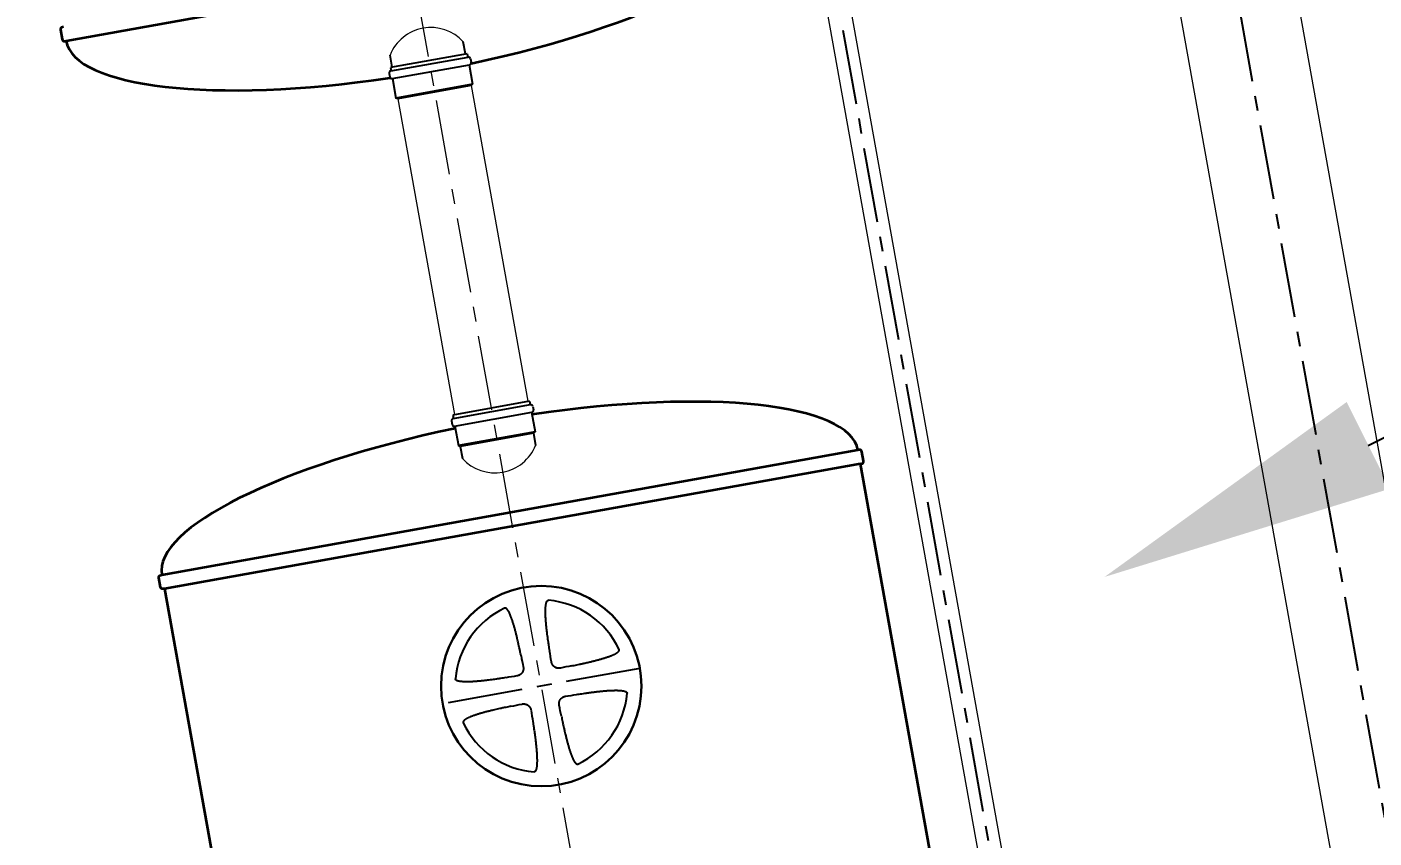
# Model space of a CAD drawing. Header units: millimetres. Extents: x 24859265 to 26550985, y 32092698 to 33532929.
# Drawn here: x 25974318 to 25980033, y 32912396 to 32915837 of the extents above; entities that cross this region are included whole.
import ezdxf
from ezdxf import colors
from ezdxf.entities.mleader import LeaderData, LeaderLine
from ezdxf.math import Vec2, Vec3

# ---------------------------------------------------------------- set-up
doc = ezdxf.new("R2010")
doc.units = ezdxf.units.MM
doc.linetypes.add('осевая', pattern=[50.8, 31.75, -6.35, 6.35, -6.35])
for name, color, linetype in [('Mitat', 1, 'Continuous'), ('Выноски', 7, 'Continuous'), ('Системный слой', 7, 'Continuous')]:
    doc.layers.add(name, color=color, linetype=linetype)
doc.layers.add('Труба профиль', color=7, linetype='Continuous', lineweight=50)
doc.styles.add('GOST 2.304', font='GOST_0.TTF')
doc.styles.get("Standard").update_dxf_attribs({"font": 'arial.ttf'})
doc.dimstyles.new('STANDARD$0', dxfattribs={"dimscale": 100, "dimtxt": 2.5, "dimasz": 1, "dimexe": 0.5, "dimexo": 2, "dimgap": 1, "dimtad": 1, "dimdec": 0, "dimzin": 0, "dimdsep": 46, "dimtxsty": 'Standard', "dimblk1": 'OBLIQUE', "dimblk2": 'OBLIQUE', "dimsah": 1, "dimcen": 2, "dimadec": 0, "dimazin": 0, "dimtfac": 1, "dimtdec": 4, "dimtofl": 0, "dimtmove": 2, "dimatfit": 3, "dimldrblk": 'OBLIQUE', "dimfxl": 1, "dimtolj": 1, "dimtzin": 0, "dimarcsym": 0})

# ---------------------------------------------------------------- blocks, each defined once
blk = doc.blocks.new('fsadfs')
at = {"color": 1, "linetype": 'осевая', "lineweight": 25, "ltscale": 10}
for p, q in [((8927.3, -30378.6), (3836.6, -2004.1)), ((2972.9, -6660.8), (6380.9, -25656.3)), ((3278.2, -15868.4), (2441.6, -16018.6))]:
    blk.add_line(p, q, dxfattribs=at)
at = {"lineweight": 20}
for p, q in [((9013.2, -29441.3), (4256.8, -2930.5)), ((8521, -29529.6), (3764.6, -3018.8)), ((6331.8, -25665.1), (2924.5, -6674)), ((6430.1, -25647.5), (3022.9, -6656.2)), ((2562.1, -13396), (2802.3, -14735)), ((2252.1, -13451.7), (2492.3, -14790.6))]:
    blk.add_line(p, q, dxfattribs=at)
at = {"color": 1, "linetype": 'осевая', "lineweight": 15, "ltscale": 10}
blk.add_line((979.5, -5459), (4422.1, -24663), dxfattribs=at)
at = {"color": 7, "lineweight": 25}
for p, q in [((2538, -13261.7), (2528.8, -13210.3)), ((2228, -13317.4), (2218.7, -13266)), ((2545.6, -13260.4), (2220.4, -13318.7)), ((2221.5, -13333.8), (2549.8, -13274.9)), ((2227.2, -13365.9), (2555.6, -13307)), ((2545.6, -13260.4), (2548.2, -13275.1)), ((2554, -13307.3), (2568.9, -13390.3)), ((2559.9, -13281.9), (2562.6, -13296.9)), ((2214.4, -13343.9), (2217.1, -13358.9)), ((2220.4, -13318.7), (2223, -13333.5)), ((2228.8, -13365.7), (2243.7, -13448.6)), ((2562.1, -13396), (2568.9, -13390.3)), ((2252.1, -13451.7), (2243.7, -13448.6)), ((2810.2, -14735.1), (2485, -14793.4)), ((2810.2, -14735.1), (2812.8, -14749.8)), ((2485, -14793.4), (2487.6, -14808.2)), ((2486, -14808.5), (2814.4, -14749.5)), ((2491.8, -14840.6), (2820.2, -14781.7)), ((2818.6, -14782), (2833.5, -14865)), ((2824.5, -14756.6), (2827.2, -14771.6)), ((2479, -14818.6), (2481.7, -14833.6)), ((2493.4, -14840.4), (2508.3, -14923.3)), ((2826.7, -14870.7), (2833.5, -14865)), ((2826.7, -14870.7), (2835.9, -14922.1)), ((2516.6, -14926.4), (2508.3, -14923.3)), ((2516.6, -14926.4), (2525.9, -14977.7))]:
    blk.add_line(p, q, dxfattribs=at)
at = {"lineweight": 35}
for points in [[(844, -13205.9), (3796.9, -12676.2)], [(1250.5, -15471.5), (4203.4, -14941.8)], [(4214, -15000.8), (1261.1, -15530.6)], [(5465.8, -21978.5), (4214, -15000.8)], [(1261.1, -15530.6), (2513, -22508.2)]]:
    blk.add_lwpolyline(points, dxfattribs=at)
for points in [[(833.4, -13146.9), (828.5, -13147.8, 0.414214), (820.4, -13159.4), (827.5, -13198.7)], [(827.5, -13198.7, 0.414214), (839.1, -13206.8), (844, -13205.9)], [(4219.9, -14949, 0.414214), (4208.3, -14940.9), (4203.4, -14941.8)], [(4214, -15000.8), (4218.9, -14999.9, 0.414214), (4227, -14988.3), (4219.9, -14949)], [(1237.5, -15484, -0.414214), (1245.6, -15472.4), (1250.5, -15471.5)], [(1261.1, -15530.6), (1256.2, -15531.5, -0.414214), (1244.6, -15523.4), (1237.5, -15484)]]:
    blk.add_lwpolyline(points, format="xyb", dxfattribs=at)
at = {"lineweight": 20}
for centre, start, end in [((2391.2, -13335.1), 42.19, 158.1528), ((2663.5, -14853), 222.19, 338.1528)]:
    blk.add_arc(centre, 185.8, start, end, dxfattribs=at)
at = {"color": 7, "lineweight": 25}
for centre, start, end in [((2551.3, -13283.4), 10.1714, 100.1714), ((2554, -13298.5), 280.1714, 10.1714), ((2223, -13342.3), 100.1714, 190.1714), ((2225.7, -13357.4), 190.1714, 280.1714), ((2815.9, -14758.1), 10.1714, 100.1714), ((2818.6, -14773.2), 280.1714, 10.1714), ((2487.6, -14817), 100.1714, 190.1714), ((2490.3, -14832.1), 190.1714, 280.1714)]:
    blk.add_arc(centre, 8.7, start, end, dxfattribs=at)
at = {"lineweight": 35}
for centre, ratio, start_param, end_param in [((2320.5, -12941), 0.266979, 4.828731, 6.283185), ((2320.5, -12941), 0.266979, 3.141593, 4.596047), ((2726.9, -15206.7), 0.262791, 0, 1.46044), ((2726.9, -15206.7), 0.262791, 1.681155, 3.141593)]:
    blk.add_ellipse(centre, major_axis=(1476.4, 264.9), ratio=ratio, start_param=start_param, end_param=end_param, dxfattribs=at)
at = {"layer": 'Mitat', "color": 7, "lineweight": 25}
for p, q in [((2568.9, -13390.3), (2243.7, -13448.6)), ((2562.1, -13396), (2252.1, -13451.7)), ((2833.5, -14865), (2508.3, -14923.3)), ((2826.7, -14870.7), (2516.6, -14926.4))]:
    blk.add_line(p, q, dxfattribs=at)
at = {"layer": 'Системный слой', "color": 7, "lineweight": 30}
blk.add_circle((2859.9, -15943.5), 425, dxfattribs=at)
at = {"layer": 'Системный слой', "color": 7, "lineweight": 25}
for start, end in [(25.1657, 85.1771), (115.1657, 175.1771), (295.1657, 355.1771), (205.1657, 265.1771)]:
    blk.add_arc((2859.9, -15943.5), 365.3, start, end, dxfattribs=at)
at = {"layer": 'Системный слой', "color": 7, "lineweight": 25, "extrusion": (0, 0, -1)}
for centre, major_axis, start_param, end_param in [((2049.7, -16088.9), (394, -2195.9), -1.634239, -1.612784), ((3670, -15798.1), (-394, 2195.9), -1.528808, -1.507354), ((2714.5, -15133.3), (-2195.9, -394), -1.634239, -1.612784), ((2714.5, -15133.3), (-2195.9, -394), -1.528808, -1.507354), ((3005.2, -16753.7), (2195.9, 394), -1.528808, -1.507354), ((3005.2, -16753.7), (2195.9, 394), -1.634239, -1.612784), ((2049.7, -16088.9), (394, -2195.9), -1.528808, -1.507354), ((3670, -15798.1), (-394, 2195.9), -1.634239, -1.612784)]:
    blk.add_ellipse(centre, major_axis=major_axis, ratio=0.34202, start_param=start_param, end_param=end_param, dxfattribs=at)
at = {"layer": 'Системный слой', "color": 7, "lineweight": 25}
for points, knots in [([(2895.6, -15793.4), (2895, -15789.9), (2893.9, -15782.7), (2892.5, -15773.6), (2891.2, -15765.1), (2889.9, -15756), (2888.2, -15744.1), (2886.5, -15731.4), (2885.1, -15720.4), (2884, -15711.4), (2883.1, -15704), (2882.4, -15697.1), (2881.7, -15690.3), (2881, -15683.7), (2880.4, -15677), (2879.8, -15670.5), (2879.3, -15664.1), (2878.9, -15657.8), (2878.5, -15651.7), (2878.3, -15645.7), (2878, -15639.9), (2877.9, -15634.3), (2877.8, -15629), (2877.9, -15624), (2878, -15619.4), (2878.1, -15615), (2878.3, -15611), (2878.6, -15607.3), (2879, -15603.9), (2879.3, -15600.8), (2879.8, -15598), (2880.2, -15595.6), (2880.7, -15593.4), (2881.1, -15591.6), (2881.6, -15590), (2882, -15588.6), (2882.4, -15587.4), (2882.8, -15586.4), (2883.2, -15585.5), (2883.6, -15584.7), (2884, -15584.1), (2884.3, -15583.6), (2884.6, -15583.1), (2884.8, -15582.8), (2885.1, -15582.4), (2885.3, -15582.1), (2885.5, -15581.9), (2885.7, -15581.6), (2886, -15581.4), (2886.2, -15581.2), (2886.4, -15581), (2886.7, -15580.7), (2887, -15580.5), (2887.3, -15580.3), (2887.7, -15580.1), (2888.2, -15579.9), (2888.7, -15579.7), (2889.3, -15579.6), (2889.8, -15579.5), (2890.2, -15579.5), (2890.5, -15579.5), (2890.6, -15579.5)], [0, 0, 0, 0, 3.02765, 6.130095, 7.711356, 10.295721, 13.929306, 17.852185, 21.075848, 23.356556, 25.454567, 27.369743, 29.28457, 31.181263, 33.060102, 34.903414, 36.729231, 38.501691, 40.238572, 41.921872, 43.587415, 45.168284, 46.682445, 48.08064, 49.429669, 50.648002, 51.78422, 52.805921, 53.793743, 54.673452, 55.478237, 56.163293, 56.80467, 57.338103, 57.808296, 58.197357, 58.567882, 58.885925, 59.167818, 59.395948, 59.604956, 59.772794, 59.91893, 60.040332, 60.158922, 60.267663, 60.369344, 60.459616, 60.545402, 60.628157, 60.712316, 60.824376, 60.935003, 61.043224, 61.149462, 61.294441, 61.474783, 61.6447, 61.762042, 61.936931, 62, 62, 62, 62]), ([(2774.3, -15815.2), (2773.5, -15811.6), (2772.1, -15804.5), (2770.2, -15795.6), (2768.5, -15787.1), (2766.5, -15778.1), (2764, -15766.4), (2761.2, -15753.9), (2758.7, -15743), (2756.6, -15734.3), (2754.8, -15727.1), (2753.1, -15720.3), (2751.5, -15713.7), (2749.8, -15707.2), (2748, -15700.8), (2746.3, -15694.5), (2744.5, -15688.3), (2742.7, -15682.3), (2740.9, -15676.4), (2739.1, -15670.7), (2737.3, -15665.2), (2735.5, -15659.9), (2733.7, -15654.9), (2732, -15650.2), (2730.2, -15645.9), (2728.6, -15641.8), (2727, -15638.2), (2725.4, -15634.8), (2724, -15631.7), (2722.5, -15628.9), (2721.1, -15626.5), (2719.9, -15624.3), (2718.7, -15622.5), (2717.6, -15620.9), (2716.7, -15619.6), (2715.8, -15618.4), (2715, -15617.5), (2714.2, -15616.6), (2713.5, -15615.9), (2712.9, -15615.3), (2712.4, -15614.9), (2711.9, -15614.5), (2711.5, -15614.2), (2711.1, -15613.9), (2710.8, -15613.7), (2710.4, -15613.5), (2710.1, -15613.3), (2709.8, -15613.2), (2709.5, -15613), (2709.3, -15612.9), (2709, -15612.8), (2708.6, -15612.7), (2708.2, -15612.6), (2707.9, -15612.5), (2707.4, -15612.4), (2706.9, -15612.4), (2706.4, -15612.4), (2705.8, -15612.5), (2705.3, -15612.6), (2704.9, -15612.7), (2704.6, -15612.9), (2704.5, -15612.9)], [0, 0, 0, 0, 3.02765, 6.130095, 7.711356, 10.295721, 13.929306, 17.852185, 21.075848, 23.356556, 25.454567, 27.369743, 29.28457, 31.181263, 33.060102, 34.903414, 36.729231, 38.501691, 40.238572, 41.921872, 43.587415, 45.168284, 46.682445, 48.08064, 49.429669, 50.648002, 51.78422, 52.805921, 53.793743, 54.673452, 55.478237, 56.163293, 56.80467, 57.338103, 57.808296, 58.197357, 58.567882, 58.885925, 59.167818, 59.395948, 59.604956, 59.772794, 59.91893, 60.040332, 60.158922, 60.267663, 60.369344, 60.459616, 60.545402, 60.628157, 60.712316, 60.824376, 60.935003, 61.043224, 61.149462, 61.294441, 61.474783, 61.6447, 61.762042, 61.936931, 62, 62, 62, 62]), ([(2988.2, -15857.9), (2991.9, -15857.1), (2999.4, -15855.6), (3010.8, -15853.2), (3020.5, -15851.2), (3028.4, -15849.5), (3034.5, -15848.2), (3041.4, -15846.6), (3049.2, -15844.9), (3057.8, -15842.9), (3065.7, -15841), (3073, -15839.3), (3079.7, -15837.6), (3086.3, -15835.9), (3092.9, -15834.2), (3099.4, -15832.5), (3105.8, -15830.8), (3112.1, -15829), (3118.2, -15827.2), (3124.1, -15825.4), (3129.9, -15823.6), (3135.5, -15821.8), (3140.9, -15820), (3146, -15818.2), (3150.9, -15816.5), (3155.4, -15814.7), (3159.6, -15813), (3163.4, -15811.4), (3166.9, -15809.8), (3170.1, -15808.3), (3173, -15806.9), (3175.6, -15805.5), (3177.9, -15804.2), (3179.9, -15802.9), (3181.7, -15801.8), (3183.1, -15800.8), (3184.3, -15799.9), (3185.4, -15799), (3186.3, -15798.3), (3187.1, -15797.5), (3187.7, -15796.9), (3188.2, -15796.3), (3188.7, -15795.8), (3189, -15795.3), (3189.3, -15794.9), (3189.6, -15794.6), (3189.8, -15794.2), (3189.9, -15793.9), (3190.1, -15793.6), (3190.2, -15793.4), (3190.4, -15793.1), (3190.5, -15792.8), (3190.6, -15792.6), (3190.7, -15792.2), (3190.8, -15791.9), (3190.9, -15791.5), (3191, -15791.1), (3191, -15790.6), (3191, -15790), (3190.9, -15789.4), (3190.8, -15788.9), (3190.6, -15788.5), (3190.5, -15788.2), (3190.5, -15788.2)], [0, 0, 0, 0, 3.294372, 6.658592, 10.121593, 11.902894, 13.727108, 15.565806, 18.089199, 20.650882, 23.250738, 25.227925, 27.214477, 29.207845, 31.198516, 33.161939, 35.100749, 36.992852, 38.86301, 40.668913, 42.43271, 44.134312, 45.815956, 47.40632, 48.925529, 50.321905, 51.666806, 52.875385, 53.998684, 55.003566, 55.973887, 56.834853, 57.620252, 58.285215, 58.906539, 59.421027, 59.873097, 60.246259, 60.602155, 60.908041, 61.180307, 61.401463, 61.604048, 61.767517, 61.910185, 62.028901, 62.14479, 62.250718, 62.349589, 62.437156, 62.520317, 62.600986, 62.683377, 62.794474, 62.904935, 63.013803, 63.122506, 63.271682, 63.45784, 63.633238, 63.754366, 63.934896, 64, 64, 64, 64]), ([(2783.5, -15862.1), (2783.7, -15862.6), (2783.9, -15863.8), (2784.1, -15865.5), (2784.2, -15867.3), (2784.2, -15869.1), (2784.2, -15870.8), (2784, -15872.6), (2783.8, -15874.4), (2783.4, -15876.1), (2783, -15877.8), (2782.5, -15879.4), (2781.9, -15881), (2781.3, -15882.5), (2780.5, -15884), (2779.8, -15885.3), (2779, -15886.6), (2778, -15887.9), (2777.1, -15889.1), (2776, -15890.3), (2774.9, -15891.5), (2773.6, -15892.7), (2772.3, -15893.7), (2771, -15894.7), (2769.6, -15895.6), (2768.3, -15896.3), (2766.8, -15897.1), (2765.5, -15897.7), (2764, -15898.3), (2762.6, -15898.8), (2760.9, -15899.4), (2759, -15899.9), (2757.6, -15900.1), (2757, -15900.2)], [0, 0, 0, 0, 1.160825, 2.293619, 3.435628, 4.588757, 5.746252, 6.905358, 8.060478, 9.206889, 10.341203, 11.457205, 12.554205, 13.633169, 14.695741, 15.717068, 16.69175, 17.601108, 18.876909, 19.676175, 20.71619, 22.027068, 23.211446, 23.982012, 25.113816, 26.386625, 26.915982, 28.452958, 29.235773, 30.022226, 31.353686, 32.71083, 34, 34, 34, 34]), ([(2941.3, -15867.2), (2940.7, -15867.3), (2939.6, -15867.5), (2937.8, -15867.7), (2936.1, -15867.8), (2934.3, -15867.8), (2932.5, -15867.8), (2930.8, -15867.6), (2929, -15867.4), (2927.3, -15867.1), (2925.6, -15866.6), (2924, -15866.1), (2922.4, -15865.5), (2920.9, -15864.9), (2919.4, -15864.1), (2918, -15863.4), (2916.7, -15862.5), (2915.5, -15861.7), (2914.4, -15860.8), (2913.3, -15859.8), (2912.3, -15858.8), (2911.2, -15857.8), (2910.4, -15856.8), (2909.5, -15855.6), (2908.5, -15854.3), (2907.5, -15852.7), (2906.6, -15851), (2905.9, -15849.6), (2905.2, -15848.1), (2904.6, -15846.4), (2903.9, -15844.4), (2903.5, -15842.4), (2903.2, -15841.2), (2903.1, -15840.6)], [0, 0, 0, 0, 1.160827, 2.293622, 3.43563, 4.588756, 5.746246, 6.905348, 8.060469, 9.206891, 10.341224, 11.457239, 12.554235, 13.633163, 14.697615, 15.730559, 16.730575, 17.684561, 18.604883, 19.490061, 20.578623, 21.459916, 22.381037, 23.113319, 24.320591, 25.627437, 26.832376, 28.012841, 28.720001, 30.061886, 31.592299, 32.799071, 34, 34, 34, 34]), ([(2709.8, -15907.8), (2706, -15908.4), (2698.3, -15909.6), (2688.7, -15911.1), (2680.6, -15912.3), (2673.9, -15913.3), (2665.4, -15914.5), (2655.3, -15915.9), (2643.8, -15917.4), (2633.4, -15918.7), (2624.3, -15919.8), (2616.8, -15920.6), (2609.8, -15921.4), (2603.1, -15922.1), (2596.4, -15922.7), (2589.9, -15923.3), (2583.4, -15923.8), (2577.1, -15924.3), (2570.9, -15924.7), (2565, -15925), (2559.1, -15925.2), (2553.5, -15925.4), (2548.1, -15925.5), (2543, -15925.5), (2538.2, -15925.5), (2533.7, -15925.4), (2529.5, -15925.2), (2525.7, -15924.9), (2522.2, -15924.6), (2519, -15924.3), (2516, -15923.9), (2513.4, -15923.4), (2511.1, -15923), (2509, -15922.5), (2507.3, -15922.1), (2505.8, -15921.6), (2504.5, -15921.2), (2503.4, -15920.8), (2502.4, -15920.4), (2501.5, -15920), (2500.8, -15919.6), (2500.2, -15919.3), (2499.7, -15919), (2499.3, -15918.7), (2499, -15918.5), (2498.7, -15918.2), (2498.4, -15918), (2498.1, -15917.8), (2497.9, -15917.6), (2497.7, -15917.4), (2497.5, -15917.2), (2497.3, -15916.9), (2497.1, -15916.7), (2496.9, -15916.4), (2496.7, -15916), (2496.5, -15915.7), (2496.2, -15915.2), (2496, -15914.7), (2495.9, -15914.1), (2495.9, -15913.6), (2495.9, -15913.2), (2495.9, -15912.9), (2495.9, -15912.8)], [0, 0, 0, 0, 3.289426, 6.641073, 8.341944, 10.288254, 12.467464, 15.73036, 19.040043, 22.396272, 24.748618, 26.9013, 28.85179, 30.799553, 32.720392, 34.61697, 36.467565, 38.296603, 40.062486, 41.787015, 43.450467, 45.094385, 46.649301, 48.134932, 49.501134, 50.817333, 52.001692, 53.103719, 54.091658, 55.04643, 55.895777, 56.672128, 57.331893, 57.949266, 58.462051, 58.913492, 59.286861, 59.642661, 59.947993, 60.219335, 60.439132, 60.640228, 60.80198, 60.942837, 61.059698, 61.173776, 61.278051, 61.375378, 61.461577, 61.543439, 61.622848, 61.70395, 61.81331, 61.922045, 62.029212, 62.136217, 62.283062, 62.466311, 62.638969, 62.758204, 62.935914, 63, 63, 63, 63]), ([(2936.2, -16024.9), (2936.1, -16024.4), (2935.9, -16023.2), (2935.7, -16021.5), (2935.6, -16019.7), (2935.5, -16017.9), (2935.6, -16016.2), (2935.7, -16014.4), (2936, -16012.6), (2936.3, -16010.9), (2936.7, -16009.2), (2937.3, -16007.6), (2937.8, -16006), (2938.5, -16004.5), (2939.2, -16003), (2940, -16001.7), (2940.8, -16000.4), (2941.7, -15999.2), (2942.6, -15998.1), (2943.5, -15996.9), (2944.5, -15995.9), (2945.6, -15994.9), (2946.6, -15994), (2947.7, -15993.1), (2949.1, -15992.1), (2950.7, -15991.1), (2952.4, -15990.2), (2953.8, -15989.5), (2955.3, -15988.8), (2957, -15988.2), (2959, -15987.6), (2961, -15987.1), (2962.2, -15986.9), (2962.8, -15986.8)], [0, 0, 0, 0, 1.160827, 2.293622, 3.43563, 4.588756, 5.746246, 6.905348, 8.060469, 9.206891, 10.341224, 11.457239, 12.554235, 13.633163, 14.697615, 15.730559, 16.730575, 17.684561, 18.604883, 19.490061, 20.578623, 21.459916, 22.381037, 23.113319, 24.320591, 25.627437, 26.832376, 28.012841, 28.720001, 30.061886, 31.592299, 32.799071, 34, 34, 34, 34]), ([(3010, -15979.2), (3013.7, -15978.6), (3021.3, -15977.4), (3032.8, -15975.7), (3042.6, -15974.2), (3050.6, -15973.1), (3056.8, -15972.2), (3063.2, -15971.3), (3069.6, -15970.4), (3076.1, -15969.6), (3082.8, -15968.7), (3089.5, -15967.9), (3096.3, -15967.1), (3103.1, -15966.3), (3109.9, -15965.6), (3116.7, -15964.9), (3123.4, -15964.3), (3130.1, -15963.7), (3136.6, -15963.2), (3142.9, -15962.7), (3149.1, -15962.3), (3155.2, -15962), (3161, -15961.7), (3166.7, -15961.6), (3172.2, -15961.5), (3177.3, -15961.5), (3182.1, -15961.5), (3186.6, -15961.7), (3190.8, -15961.9), (3194.6, -15962.1), (3198.1, -15962.4), (3201.3, -15962.8), (3204.2, -15963.2), (3206.8, -15963.6), (3209.1, -15964.1), (3211, -15964.5), (3212.7, -15965), (3214.1, -15965.4), (3215.4, -15965.8), (3216.5, -15966.2), (3217.4, -15966.7), (3218.3, -15967), (3218.9, -15967.4), (3219.5, -15967.7), (3220, -15968), (3220.4, -15968.3), (3220.8, -15968.5), (3221.1, -15968.8), (3221.4, -15969), (3221.6, -15969.2), (3221.8, -15969.4), (3222, -15969.6), (3222.2, -15969.8), (3222.4, -15970.1), (3222.7, -15970.3), (3222.9, -15970.6), (3223.1, -15971), (3223.3, -15971.3), (3223.5, -15971.8), (3223.7, -15972.3), (3223.8, -15972.9), (3223.9, -15973.4), (3223.9, -15973.8), (3223.9, -15974.1), (3223.9, -15974.2)], [0, 0, 0, 0, 3.346522, 6.766848, 10.291529, 12.10647, 13.966728, 15.842272, 17.760329, 19.705723, 21.690551, 23.687495, 25.705597, 27.732688, 29.765616, 31.795276, 33.795524, 35.769581, 37.694349, 39.596139, 41.431301, 43.222957, 44.950628, 46.657893, 48.27186, 49.813093, 51.228677, 52.591625, 53.814671, 54.950111, 55.963708, 56.941681, 57.807329, 58.595452, 59.260387, 59.880783, 60.393124, 60.842571, 61.213062, 61.566815, 61.871519, 62.143339, 62.364996, 62.568381, 62.733225, 62.877534, 62.998106, 63.115804, 63.223386, 63.323799, 63.412733, 63.497193, 63.579124, 63.662803, 63.775637, 63.887825, 63.998395, 64.108796, 64.260302, 64.449369, 64.627508, 64.750528, 64.933879, 65, 65, 65, 65]), ([(2731.5, -16029.1), (2727.9, -16029.9), (2720.4, -16031.4), (2711.1, -16033.3), (2703.2, -16035), (2696.7, -16036.4), (2688.3, -16038.2), (2678.5, -16040.3), (2667.2, -16042.9), (2657.1, -16045.3), (2648.2, -16047.4), (2640.9, -16049.2), (2634, -16050.9), (2627.5, -16052.6), (2620.9, -16054.3), (2614.6, -16056.1), (2608.3, -16057.8), (2602.2, -16059.6), (2596.2, -16061.4), (2590.4, -16063.2), (2584.8, -16065), (2579.4, -16066.8), (2574.2, -16068.6), (2569.4, -16070.4), (2564.8, -16072.1), (2560.6, -16073.8), (2556.7, -16075.4), (2553.2, -16077), (2550, -16078.5), (2547, -16080), (2544.3, -16081.4), (2542, -16082.7), (2540, -16084), (2538.2, -16085.1), (2536.7, -16086.2), (2535.5, -16087.1), (2534.4, -16087.9), (2533.5, -16088.7), (2532.7, -16089.5), (2532.1, -16090.1), (2531.5, -16090.7), (2531.1, -16091.2), (2530.7, -16091.7), (2530.4, -16092.1), (2530.2, -16092.4), (2530, -16092.8), (2529.8, -16093.1), (2529.6, -16093.4), (2529.5, -16093.6), (2529.4, -16093.9), (2529.3, -16094.2), (2529.2, -16094.5), (2529, -16094.8), (2528.9, -16095.2), (2528.9, -16095.5), (2528.8, -16095.9), (2528.8, -16096.4), (2528.8, -16097), (2528.8, -16097.6), (2529, -16098.1), (2529.1, -16098.5), (2529.2, -16098.8), (2529.3, -16098.8)], [0, 0, 0, 0, 3.218923, 6.506826, 8.178508, 10.098303, 12.252324, 15.489576, 18.77979, 22.122744, 24.473336, 26.627827, 28.584132, 30.538174, 32.467068, 34.373014, 36.235157, 38.076608, 39.857077, 41.597492, 43.27857, 44.940532, 46.513958, 48.018144, 49.402538, 50.736545, 51.936949, 53.053667, 54.053979, 55.020167, 55.878253, 56.661609, 57.325775, 57.946675, 58.461223, 58.913538, 59.286894, 59.642684, 59.948009, 60.219346, 60.43914, 60.640233, 60.801982, 60.942838, 61.059698, 61.173776, 61.278051, 61.375378, 61.461577, 61.543439, 61.622847, 61.70395, 61.81331, 61.922045, 62.029212, 62.136217, 62.283062, 62.466311, 62.638969, 62.758204, 62.935914, 63, 63, 63, 63]), ([(2778.4, -16019.8), (2779, -16019.7), (2780.2, -16019.5), (2781.9, -16019.3), (2783.7, -16019.2), (2785.4, -16019.2), (2787.2, -16019.2), (2789, -16019.4), (2790.7, -16019.6), (2792.5, -16019.9), (2794.2, -16020.4), (2795.8, -16020.9), (2797.4, -16021.5), (2798.9, -16022.1), (2800.3, -16022.9), (2801.7, -16023.6), (2803, -16024.5), (2804.2, -16025.3), (2805.3, -16026.2), (2806.4, -16027.2), (2807.5, -16028.2), (2808.5, -16029.2), (2809.4, -16030.2), (2810.3, -16031.4), (2811.3, -16032.7), (2812.3, -16034.3), (2813.2, -16036), (2813.9, -16037.4), (2814.6, -16038.9), (2815.2, -16040.6), (2815.8, -16042.6), (2816.3, -16044.6), (2816.5, -16045.8), (2816.6, -16046.4)], [0, 0, 0, 0, 1.160827, 2.293622, 3.43563, 4.588756, 5.746246, 6.905348, 8.060469, 9.206891, 10.341224, 11.457239, 12.554235, 13.633163, 14.697615, 15.730559, 16.730575, 17.684561, 18.604883, 19.490061, 20.578623, 21.459916, 22.381037, 23.113319, 24.320591, 25.627437, 26.832376, 28.012841, 28.720001, 30.061886, 31.592299, 32.799071, 34, 34, 34, 34]), ([(2824.2, -16093.6), (2824.8, -16097.2), (2825.9, -16104.6), (2827.3, -16113.8), (2828.6, -16122.5), (2830, -16131.8), (2831.7, -16144), (2833.4, -16156.8), (2834.9, -16168), (2835.9, -16177.1), (2836.8, -16184.6), (2837.6, -16191.6), (2838.3, -16198.4), (2838.9, -16205.1), (2839.5, -16211.7), (2840.1, -16218.2), (2840.5, -16224.6), (2841, -16230.9), (2841.3, -16237), (2841.6, -16242.9), (2841.8, -16248.7), (2841.9, -16254.2), (2841.9, -16259.5), (2841.9, -16264.4), (2841.8, -16269), (2841.6, -16273.3), (2841.3, -16277.2), (2841, -16280.8), (2840.7, -16284.1), (2840.3, -16287.2), (2839.9, -16289.8), (2839.4, -16292.2), (2838.9, -16294.3), (2838.5, -16296.1), (2838, -16297.5), (2837.6, -16298.9), (2837.2, -16300), (2836.8, -16301), (2836.4, -16301.8), (2836, -16302.5), (2835.7, -16303.1), (2835.4, -16303.6), (2835.1, -16304), (2834.8, -16304.4), (2834.6, -16304.7), (2834.4, -16305), (2834.2, -16305.2), (2834, -16305.5), (2833.8, -16305.7), (2833.5, -16305.9), (2833.3, -16306.1), (2833, -16306.3), (2832.7, -16306.5), (2832.4, -16306.7), (2832, -16306.9), (2831.6, -16307.1), (2831, -16307.3), (2830.5, -16307.4), (2830, -16307.5), (2829.5, -16307.5), (2829.2, -16307.5), (2829.2, -16307.5)], [0, 0, 0, 0, 3.098261, 6.270257, 7.885874, 10.522158, 14.222088, 18.211189, 21.48322, 23.791405, 25.91056, 27.83924, 29.766287, 31.670808, 33.554374, 35.397495, 37.221271, 38.987539, 40.715869, 42.387727, 44.041242, 45.608249, 47.107289, 48.488328, 49.8195, 51.017864, 52.132795, 53.131323, 54.095468, 54.950922, 55.731334, 56.392139, 57.009565, 57.520478, 57.969136, 58.338887, 58.691133, 58.993238, 59.261551, 59.478662, 59.677208, 59.836711, 59.975492, 60.090496, 60.202763, 60.305383, 60.401166, 60.485997, 60.56656, 60.644707, 60.724522, 60.832147, 60.939155, 61.044621, 61.149928, 61.294442, 61.474783, 61.6447, 61.762042, 61.936931, 62, 62, 62, 62]), ([(2945.5, -16071.8), (2946.2, -16075.4), (2947.7, -16082.7), (2949.6, -16091.9), (2951.4, -16100.5), (2953.4, -16109.7), (2956, -16121.7), (2958.8, -16134.3), (2961.4, -16145.3), (2963.5, -16154.2), (2965.3, -16161.5), (2967, -16168.4), (2968.7, -16174.9), (2970.5, -16181.5), (2972.2, -16187.9), (2974, -16194.2), (2975.7, -16200.4), (2977.5, -16206.4), (2979.3, -16212.2), (2981.1, -16217.9), (2983, -16223.3), (2984.8, -16228.6), (2986.6, -16233.5), (2988.3, -16238.2), (2990, -16242.4), (2991.7, -16246.4), (2993.3, -16249.9), (2994.8, -16253.2), (2996.3, -16256.2), (2997.7, -16258.9), (2999.1, -16261.3), (3000.3, -16263.4), (3001.5, -16265.1), (3002.5, -16266.6), (3003.4, -16267.9), (3004.3, -16268.9), (3005.1, -16269.9), (3005.8, -16270.7), (3006.5, -16271.3), (3007.1, -16271.8), (3007.6, -16272.3), (3008.1, -16272.6), (3008.5, -16272.9), (3008.8, -16273.2), (3009.1, -16273.4), (3009.5, -16273.6), (3009.7, -16273.7), (3010, -16273.9), (3010.3, -16274), (3010.5, -16274.1), (3010.8, -16274.2), (3011.2, -16274.3), (3011.5, -16274.4), (3011.9, -16274.5), (3012.3, -16274.6), (3012.8, -16274.6), (3013.4, -16274.6), (3013.9, -16274.5), (3014.5, -16274.4), (3014.9, -16274.3), (3015.1, -16274.1), (3015.2, -16274.1)], [0, 0, 0, 0, 3.098261, 6.270257, 7.885874, 10.522158, 14.222088, 18.211189, 21.48322, 23.791405, 25.91056, 27.83924, 29.766287, 31.670808, 33.554374, 35.397495, 37.221269, 38.987539, 40.715871, 42.387727, 44.041242, 45.608249, 47.107289, 48.488328, 49.8195, 51.017864, 52.132795, 53.131323, 54.095468, 54.950922, 55.731334, 56.392139, 57.009565, 57.520478, 57.969136, 58.338887, 58.691133, 58.993238, 59.261551, 59.478662, 59.677208, 59.836711, 59.975492, 60.090496, 60.202763, 60.305383, 60.401166, 60.485997, 60.56656, 60.644707, 60.724522, 60.832147, 60.939155, 61.044621, 61.149928, 61.294442, 61.474783, 61.6447, 61.762042, 61.936931, 62, 62, 62, 62])]:
    blk.add_open_spline(points, degree=3, knots=knots, dxfattribs=at)
blk = doc.blocks.new('_ArchTick')
at = {"color": 0, "linetype": 'ByBlock', "const_width": 0.15}
blk.add_lwpolyline([(-0.5, -0.5), (0.5, 0.5)], dxfattribs=at)
blk = doc.blocks.new('*D556')
at = {"color": 0, "lineweight": -2, "transparency": 16777216}
for p, q in [((25972304.7, 32930031.7), (25968929.3, 32929412.8)), ((25969175.2, 32929457.9), (25975256.3, 32896289.3)), ((25978385.8, 32896863), (25975010.3, 32896244.2))]:
    blk.add_line(p, q, dxfattribs=at)
at = {"color": 0, "lineweight": -2, "transparency": 16777216, "xscale": 750.0000000000001, "yscale": 750.0000000000001, "zscale": 750.0000000000001}
for p, rotation in [((25969175.2, 32929457.9), 100.3891302227786), ((25975256.3, 32896289.3), 280.3891302227786)]:
    blk.add_blockref('_ArchTick', p, dxfattribs=dict(at, rotation=rotation))
at = {"color": 0, "transparency": 16777216, "insert": (25973199.3, 32913053.9), "char_height": 1000, "attachment_point": 5, "rotation": 280.3891, "style": 'GOST 2.304'}
blk.add_mtext('\\A1;33722', dxfattribs=at)
blk = doc.blocks.new('_Oblique')
at = {"color": 0, "linetype": 'ByBlock', "lineweight": -2}
blk.add_line((-0.5, -0.5), (0.5, 0.5), dxfattribs=at)

msp = doc.modelspace()

# ---------------------------------------------------------------- block references
at = {"layer": 'Труба профиль'}
msp.add_blockref('fsadfs', (25973640.1473, 32928983.9906), dxfattribs=at)

# ---------------------------------------------------------------- dimensions: what is measured, and where the dimension line sits
dim = msp.add_aligned_dim(p1=(25973288.3257, 32930212.0175), p2=(25979369.4097, 32897043.3575), distance=-4181.715, dimstyle='STANDARD$0', override={"dimscale": 500, "dimtxt": 2, "dimasz": 1.5, "dimtxsty": 'GOST 2.304', "dimblk1": 'ArchTick', "dimblk2": 'ArchTick'})
dim.commit()
dim.dimension.update_dxf_attribs({"geometry": '*D556', "text_midpoint": (25973199.3147, 32913053.9207)})

# ---------------------------------------------------------------- leaders
at = {"layer": 'Выноски', "color": 0, "lineweight": -2}
ml = msp.add_multileader_mtext('Standard', dxfattribs=at)
ml.set_content('{\\C0;ЛОС ливневых стоков \\PQ=60 л/с}', color=5, style='GOST 2.304')
ml.set_leader_properties(lineweight=-3)
ml.build(insert=Vec2(0, 0))
ml.multileader.update_dxf_attribs({"text_left_attachment_type": 6, "text_right_attachment_type": 6, "dogleg_length": 1, "arrow_head_size": 1250, "scale": 500})
ctx = ml.context
ctx.base_point, ctx.scale, ctx.char_height, ctx.arrow_head_size, ctx.landing_gap_size, ctx.plane_origin = Vec3(25989436.4924, 32918717.284, 4288), 500, 1250, 1250, 900, Vec3(25983426.7752, 32899914.1186, 4288)
ctx.left_attachment, ctx.right_attachment, ctx.text_align_type = 6, 6, 1
notes = []
notes.append((ctx, [(0, (1, 1, 0), (25989336.6447, 32918717.284, 4288), (1, 0), 99.8478, [(1, [(25978889.7572, 32913503.6564, 4288)], 0, [])])]))
ctx.mtext.insert, ctx.mtext.alignment, ctx.mtext.flow_direction = Vec3(25997167.296, 32920217.284, 4288), 2, 5
for ctx, leaders in notes:
    for number, flags, end, landing, length, lines in leaders:
        leader = LeaderData()
        leader.index, (leader.has_last_leader_line, leader.has_dogleg_vector, leader.attachment_direction) = number, flags
        leader.last_leader_point, leader.dogleg_vector, leader.dogleg_length = Vec3(end), Vec3(landing), length
        for number, points, colour, breaks in lines:
            line = LeaderLine()
            line.index, line.vertices, line.color, line.breaks = number, Vec3.list(points), colors.encode_raw_color(colour), breaks
            leader.lines.append(line)
        ctx.leaders.append(leader)

doc.saveas('drawing.dxf')
